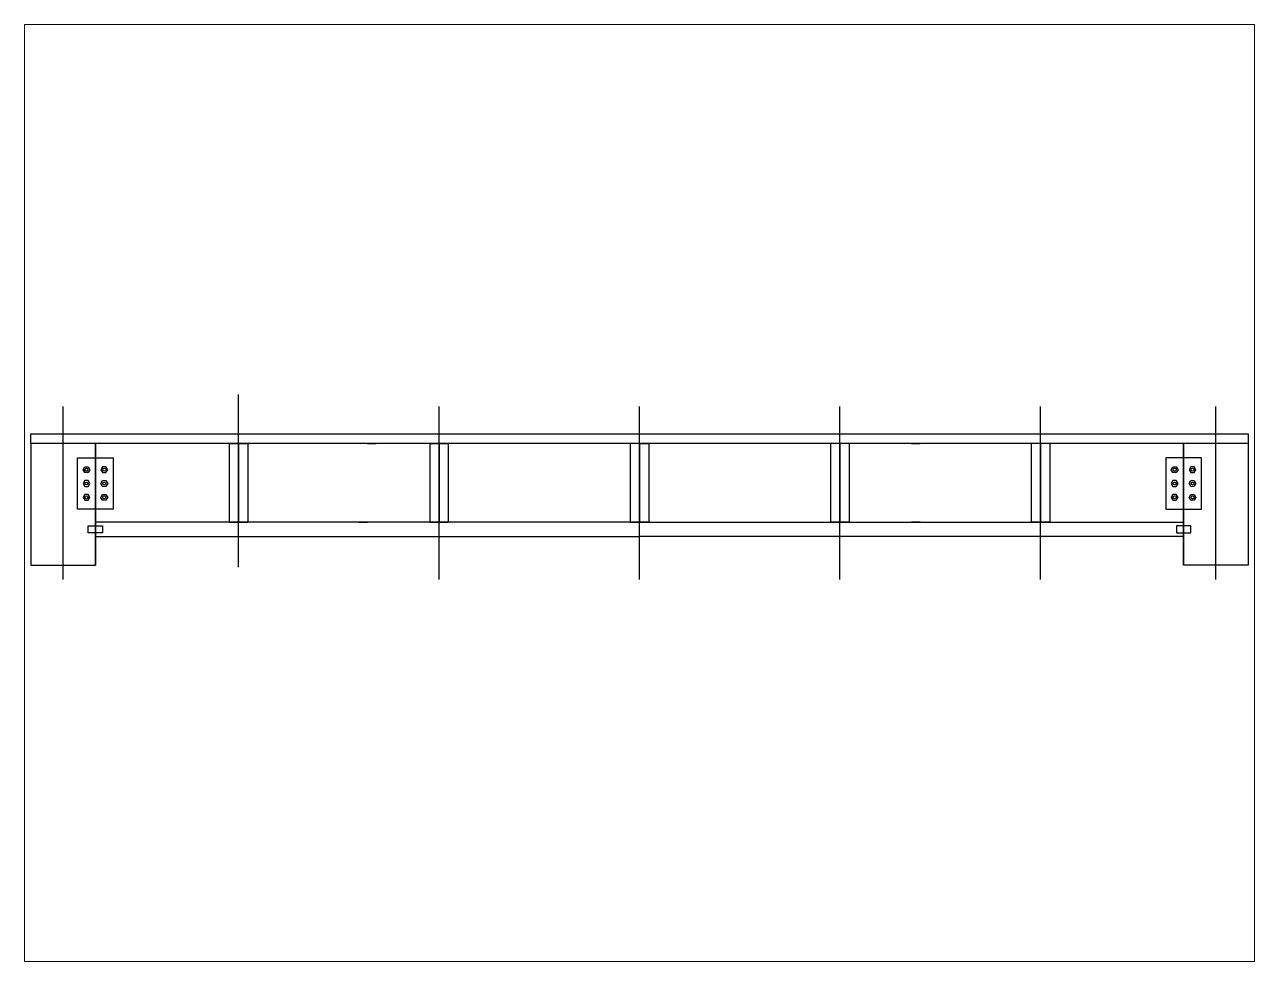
# Paper-space layout 'Layout2' of a CAD drawing. Header units: feet. Extents: x 1.05 to 9.45, y 0.8 to 7.2.
# The model-space entities are those that its viewports show. They can reach past a viewport. Long polylines and large blocks are cut down to what shows.
import ezdxf

# ---------------------------------------------------------------- set-up
doc = ezdxf.new("R2010")
doc.units = ezdxf.units.FT
doc.header["$MEASUREMENT"] = 0
doc.linetypes.add('ACAD_ISO03W100', pattern=[30, 12, -18])
doc.linetypes.add('CENTER2', pattern=[1.125, 0.75, -0.125, 0.125, -0.125])

msp = doc.modelspace()

# ---------------------------------------------------------------- linework, layer by layer
at = {"linetype": 'ACAD_ISO03W100'}
for p, q in [((1226.5, 932.8), (1226.5, 1077.7)), ((1079.5, 922.6), (1079.5, 1067.5)), ((1394.5, 922.6), (1394.5, 1067.5)), ((1562.5, 922.6), (1562.5, 1067.5)), ((1730.5, 922.6), (1730.5, 1067.5)), ((1898.5, 922.6), (1898.5, 1067.5)), ((2045.5, 922.6), (2045.5, 1067.5))]:
    msp.add_line(p, q, dxfattribs=at)
for p, q in [((1052.5, 1044.6), (1070.5, 1044.6)), ((1052.5, 1036.6), (1052.5, 1044.6)), ((1052.5, 1044.6), (1052.5, 1044.6)), ((1070.5, 1044.6), (1094.5, 1044.6)), ((1094.5, 1044.6), (1238.5, 1044.6)), ((1238.5, 1044.6), (1382.5, 1044.6)), ((1382.5, 1044.6), (1526.5, 1044.6)), ((1526.5, 1044.6), (1550.5, 1044.6)), ((1550.5, 1044.6), (1574.5, 1044.6)), ((1574.5, 1044.6), (1598.5, 1044.6)), ((1598.5, 1044.6), (1742.5, 1044.6)), ((1742.5, 1044.6), (1886.5, 1044.6)), ((1886.5, 1044.6), (2030.5, 1044.6)), ((2030.5, 1044.6), (2054.5, 1044.6)), ((2054.5, 1044.6), (2072.5, 1044.6)), ((2072.5, 1044.6), (2072.5, 1036.6)), ((2072.5, 1036.6), (1052.5, 1036.6)), ((1052.5, 1036.6), (1052.5, 934.6)), ((1106.5, 1036.6), (1106.5, 934.6)), ((1106.5, 934.6), (1106.5, 1036.6)), ((1218.7, 1036.6), (1218.7, 970.6)), ((1234.3, 1036.6), (1234.3, 970.6)), ((1234.3, 1036.6), (1234.3, 970.6)), ((1386.7, 1036.6), (1386.7, 970.6)), ((1402.3, 1036.6), (1402.3, 970.6)), ((1402.3, 1036.6), (1402.3, 970.6)), ((1562.5, 1036.6), (1554.7, 1036.6)), ((1554.7, 1036.6), (1554.7, 970.6)), ((1562.5, 1036.6), (1570.3, 1036.6)), ((1570.3, 1036.6), (1570.3, 970.6)), ((1570.3, 1036.6), (1570.3, 970.6)), ((1722.7, 1036.6), (1722.7, 970.6)), ((1722.7, 1036.6), (1722.7, 970.6)), ((1738.3, 1036.6), (1738.3, 970.6)), ((1890.7, 1036.6), (1890.7, 970.6)), ((1890.7, 1036.6), (1890.7, 970.6)), ((1906.3, 1036.6), (1906.3, 970.6)), ((2018.5, 1036.6), (2018.5, 934.6)), ((2018.5, 934.6), (2018.5, 1036.6)), ((2072.5, 1036.6), (2072.5, 934.6)), ((1562.5, 970.6), (1106.5, 970.6)), ((1554.7, 970.6), (1562.5, 970.6)), ((1570.3, 970.6), (1562.5, 970.6)), ((1562.5, 970.6), (2018.5, 970.6)), ((1106.5, 958.6), (1562.5, 958.6)), ((2018.5, 958.6), (1562.5, 958.6)), ((1052.5, 934.6), (1106.5, 934.6)), ((1106.5, 934.6), (1106.5, 934.6)), ((2072.5, 934.6), (2018.5, 934.6)), ((2018.5, 934.6), (2018.5, 934.6))]:
    msp.add_line(p, q)
at = {"linetype": 'CENTER2'}
for p, q in [((1106.5, 1036.6), (1106.5, 1018.6)), ((1334.5, 1036.6), (1327.3, 1036.6)), ((1334.5, 1036.6), (1341.7, 1036.6)), ((1790.5, 1036.6), (1783.3, 1036.6)), ((1790.5, 1036.6), (1797.7, 1036.6)), ((2018.5, 1036.6), (2018.5, 1018.6)), ((1106.5, 970.6), (1106.5, 958.6)), ((1106.5, 970.6), (1106.5, 968.6)), ((1327.3, 970.6), (1334.5, 970.6)), ((1341.7, 970.6), (1334.5, 970.6)), ((1783.3, 970.6), (1790.5, 970.6)), ((1797.7, 970.6), (1790.5, 970.6)), ((2018.5, 970.6), (2018.5, 958.6)), ((2018.5, 970.6), (2018.5, 968.6))]:
    msp.add_line(p, q, dxfattribs=at)
at = {"lineweight": 30}
for p, q in [((1218.7, 1036.6), (1234.3, 1036.6)), ((1226.5, 1036.6), (1226.5, 970.6)), ((1386.7, 1036.6), (1402.3, 1036.6)), ((1394.5, 1036.6), (1394.5, 970.6)), ((1570.3, 1036.6), (1554.7, 1036.6)), ((1562.5, 1036.6), (1562.5, 970.6)), ((1738.3, 1036.6), (1722.7, 1036.6)), ((1730.5, 1036.6), (1730.5, 970.6)), ((1906.3, 1036.6), (1890.7, 1036.6)), ((1898.5, 1036.6), (1898.5, 970.6)), ((1218.7, 970.6), (1234.3, 970.6)), ((1386.7, 970.6), (1402.3, 970.6)), ((1570.3, 970.6), (1554.7, 970.6)), ((1738.3, 970.6), (1722.7, 970.6)), ((1906.3, 970.6), (1890.7, 970.6))]:
    msp.add_line(p, q, dxfattribs=at)
at = {"linetype": 'Continuous'}
for points in [[(1121.5, 1024.6), (1121.5, 981.4), (1091.5, 981.4), (1091.5, 1024.6), (1106.5, 1024.6)], [(2003.5, 1024.6), (2003.5, 981.4), (2033.5, 981.4), (2033.5, 1024.6), (2018.5, 1024.6)], [(1100.4, 1017.1), (1101.9, 1014.6), (1100.4, 1012.2), (1097.6, 1012.2), (1096.2, 1014.6), (1097.6, 1017.1)], [(1112.6, 1017.1), (1111.2, 1014.6), (1112.6, 1012.2), (1115.4, 1012.2), (1116.9, 1014.6), (1115.4, 1017.1)], [(2012.4, 1017.1), (2013.9, 1014.6), (2012.4, 1012.2), (2009.6, 1012.2), (2008.2, 1014.6), (2009.6, 1017.1)], [(2024.6, 1017.1), (2023.2, 1014.6), (2024.6, 1012.2), (2027.4, 1012.2), (2028.9, 1014.6), (2027.4, 1017.1)], [(1100.4, 1000.6), (1101.9, 1003), (1100.4, 1005.5), (1097.6, 1005.5), (1096.2, 1003), (1097.6, 1000.6)], [(1112.6, 1000.6), (1111.2, 1003), (1112.6, 1005.5), (1115.4, 1005.5), (1116.9, 1003), (1115.4, 1000.6)], [(2012.4, 1000.6), (2013.9, 1003), (2012.4, 1005.5), (2009.6, 1005.5), (2008.2, 1003), (2009.6, 1000.6)], [(2024.6, 1000.6), (2023.2, 1003), (2024.6, 1005.5), (2027.4, 1005.5), (2028.9, 1003), (2027.4, 1000.6)], [(1100.4, 989), (1101.9, 991.4), (1100.4, 993.9), (1097.6, 993.9), (1096.2, 991.4), (1097.6, 989)], [(1112.6, 989), (1111.2, 991.4), (1112.6, 993.9), (1115.4, 993.9), (1116.9, 991.4), (1115.4, 989)], [(2012.4, 989), (2013.9, 991.4), (2012.4, 993.9), (2009.6, 993.9), (2008.2, 991.4), (2009.6, 989)], [(2024.6, 989), (2023.2, 991.4), (2024.6, 993.9), (2027.4, 993.9), (2028.9, 991.4), (2027.4, 989)], [(1112.5, 967.6), (1112.5, 961.6), (1100.5, 961.6), (1100.5, 967.6), (1106.5, 967.6), (1106.5, 967.6)], [(2012.5, 967.6), (2012.5, 961.6), (2024.5, 961.6), (2024.5, 967.6), (2018.5, 967.6), (2018.5, 967.6)]]:
    msp.add_lwpolyline(points, close=True, dxfattribs=at)
for centre in [(1099, 1014.6), (1114, 1014.6), (2011, 1014.6), (2026, 1014.6), (1099, 1003), (1114, 1003), (2011, 1003), (2026, 1003), (1099, 991.4), (1114, 991.4), (2011, 991.4), (2026, 991.4)]:
    msp.add_circle(centre, 1.23, dxfattribs=at)

psp = doc.layouts.new('Layout2')

# ---------------------------------------------------------------- viewports
at = {"layer": '0', "linetype": 'CENTER2'}
psp.add_viewport(center=(5.25, 4), size=(8.4, 6.4), view_center_point=(1562.5207, 995.0601), view_height=785.26629, dxfattribs=at)

doc.saveas('drawing.dxf')
